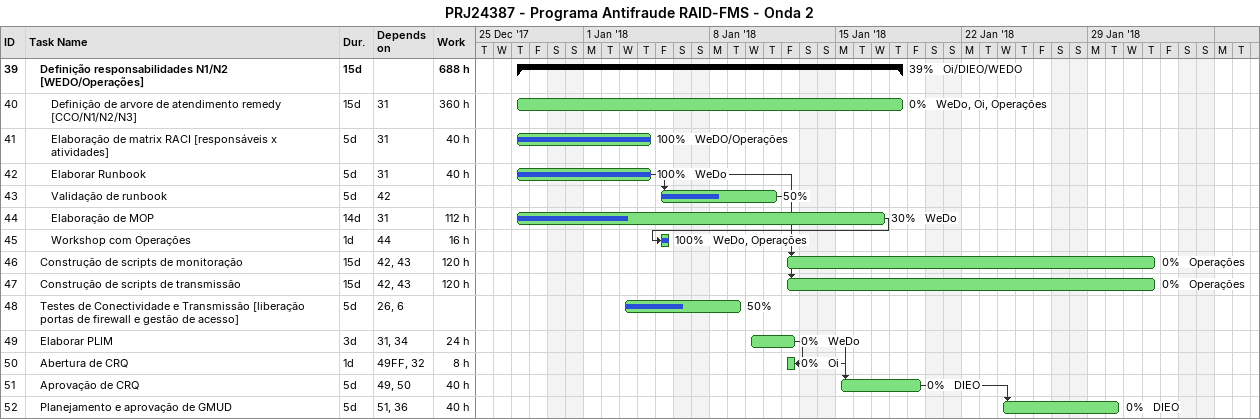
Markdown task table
PRJ24387 - Programa Antifraude RAID-FMS - Onda 2

| ID | Level | Task | Duration | Start | Finish | Predecessors | Resources | % complete | Work (h) |
|---|---|---|---|---|---|---|---|---|---|
| 39 | 2 | **Definição responsabilidades N1/N2 [WEDO/Operações]** | 15d | 2017-12-28 | 2018-01-18 |  | Oi/DIEO/WEDO | 39 | 688 |
| 40 | 3 | Definição de arvore de atendimento remedy [CCO/N1/N2/N3] | 15d | 2017-12-28 | 2018-01-18 | 31 | WeDo, Oi, Operações | 0 | 360 |
| 41 | 3 | Elaboração de matrix RACI [responsáveis x atividades] | 5d | 2017-12-28 | 2018-01-04 | 31 | WeDO/Operações | 100 | 40 |
| 42 | 3 | Elaborar Runbook | 5d | 2017-12-28 | 2018-01-04 | 31 | WeDo | 100 | 40 |
| 43 | 3 | Validação de runbook | 5d | 2018-01-05 | 2018-01-11 | 42 |  | 50 |  |
| 44 | 3 | Elaboração de MOP | 14d | 2017-12-28 | 2018-01-17 | 31 | WeDo | 30 | 112 |
| 45 | 3 | Workshop com Operações | 1d | 2018-01-05 | 2018-01-05 | 44 | WeDo, Operações | 100 | 16 |
| 46 | 2 | Construção de scripts de monitoração | 15d | 2018-01-12 | 2018-02-01 | 42, 43 | Operações | 0 | 120 |
| 47 | 2 | Construção de scripts de transmissão | 15d | 2018-01-12 | 2018-02-01 | 42, 43 | Operações | 0 | 120 |
| 48 | 2 | Testes de Conectividade e Transmissão [liberação portas de firewall e gestão de acesso] | 5d | 2018-01-03 | 2018-01-09 | 26, 6 |  | 50 |  |
| 49 | 2 | Elaborar PLIM | 3d | 2018-01-10 | 2018-01-12 | 31, 34 | WeDo | 0 | 24 |
| 50 | 2 | Abertura de CRQ | 1d | 2018-01-12 | 2018-01-12 | 49FF, 32 | Oi | 0 | 8 |
| 51 | 2 | Aprovação de CRQ | 5d | 2018-01-15 | 2018-01-19 | 49, 50 | DIEO | 0 | 40 |
| 52 | 2 | Planejamento e aprovação de GMUD | 5d | 2018-01-24 | 2018-01-30 | 51, 36 | DIEO | 0 | 40 |
